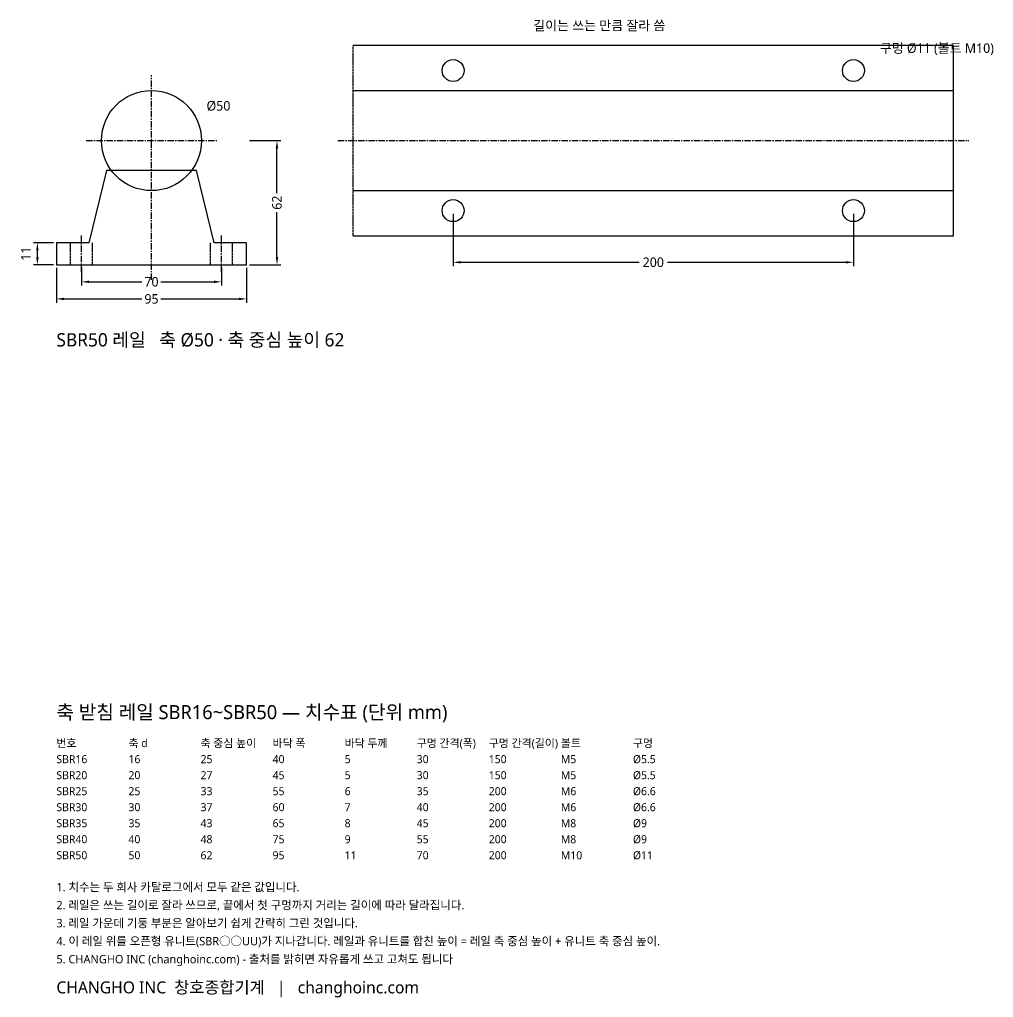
# Model space of a CAD drawing. Header units: millimetres. Extents: x -18 to 874, y -883 to 56.
# Drawn here: x -18.4 to 468.1, y -883 to -394.5 of the extents above; entities that cross this region are included whole.
import ezdxf

# ---------------------------------------------------------------- set-up
doc = ezdxf.new("R2010")
doc.units = ezdxf.units.MM
doc.linetypes.add('CENTER', pattern=[5.08, 3.175, -0.635, 0.635, -0.635])
doc.linetypes.add('DASHED', pattern=[1.524, 1.27, -0.254])
for name, color, linetype in [('문자', 7, 'CONTINUOUS'), ('숨은선', 3, 'DASHED'), ('외형선', 7, 'CONTINUOUS'), ('중심선', 1, 'CENTER'), ('치수', 4, 'CONTINUOUS')]:
    doc.layers.add(name, color=color, linetype=linetype)
doc.styles.add('CH_KOR', font='malgun.ttf')
doc.dimstyles.new('CH_DIM', dxfattribs={"dimtxt": 2.5, "dimasz": 2, "dimexe": 1, "dimexo": 0.8, "dimgap": 0.8, "dimtad": 1, "dimdec": 1, "dimdsep": 46, "dimtxsty": 'CH_KOR', "dimcen": 2.5, "dimclrd": 4, "dimclre": 4, "dimclrt": 4, "dimazin": 3, "dimtfac": 1, "dimtmove": 0, "dimatfit": 3})

# ---------------------------------------------------------------- blocks, each defined once
blk = doc.blocks.new('_CLOSEDFILLED')
at = {"color": 0, "linetype": 'BYBLOCK'}
blk.add_solid([(-1, 0.16), (0, 0), (-1, -0.16)], dxfattribs=at)
blk = doc.blocks.new('*D31')
at = {"color": 4}
for p, q in [((-47.5, -1.52), (-47.5, -19)), ((47.5, -1.52), (47.5, -19)), ((-43.7, -17.1), (-4.75, -17.1)), ((4.75, -17.1), (43.7, -17.1))]:
    blk.add_line(p, q, dxfattribs=at)
at = {"layer": 'Defpoints'}
for p in [(-47.5, 0), (47.5, 0), (-47.5, -17.1)]:
    blk.add_point(p, dxfattribs=at)
at = {"layer": '치수', "color": 4, "xscale": 3.8, "yscale": 3.8, "rotation": 180}
blk.add_blockref('_CLOSEDFILLED', (-47.5, -17.1), dxfattribs=at)
at = {"layer": '치수', "color": 4, "xscale": 3.8, "yscale": 3.8}
blk.add_blockref('_CLOSEDFILLED', (47.5, -17.1), dxfattribs=at)
at = {"layer": '치수', "color": 4, "insert": (0, -17.1), "char_height": 4.75, "attachment_point": 5, "style": 'CH_KOR'}
blk.add_mtext('95', dxfattribs=at)
blk = doc.blocks.new('*D32')
at = {"color": 4}
for p, q in [((-35, -1.52), (-35, -10.45)), ((35, -1.52), (35, -10.45)), ((-31.2, -8.55), (-4.75, -8.55)), ((4.75, -8.55), (31.2, -8.55))]:
    blk.add_line(p, q, dxfattribs=at)
at = {"layer": 'Defpoints'}
for p in [(-35, 0), (35, 0), (-35, -8.55)]:
    blk.add_point(p, dxfattribs=at)
at = {"layer": '치수', "color": 4, "xscale": 3.8, "yscale": 3.8, "rotation": 180}
blk.add_blockref('_CLOSEDFILLED', (-35, -8.55), dxfattribs=at)
at = {"layer": '치수', "color": 4, "xscale": 3.8, "yscale": 3.8}
blk.add_blockref('_CLOSEDFILLED', (35, -8.55), dxfattribs=at)
at = {"layer": '치수', "color": 4, "insert": (0, -8.55), "char_height": 4.75, "attachment_point": 5, "style": 'CH_KOR'}
blk.add_mtext('70', dxfattribs=at)
blk = doc.blocks.new('*D33')
at = {"color": 4}
for p, q in [((49.02, 62), (64.6, 62)), ((62.7, 35.75), (62.7, 58.2)), ((62.7, 3.8), (62.7, 26.25)), ((49.02, 0), (64.6, 0))]:
    blk.add_line(p, q, dxfattribs=at)
at = {"layer": 'Defpoints'}
for p in [(47.5, 62), (47.5, 0), (62.7, 0)]:
    blk.add_point(p, dxfattribs=at)
at = {"layer": '치수', "color": 4, "xscale": 3.8, "yscale": 3.8}
for p, rotation in [((62.7, 62), 90), ((62.7, 0), 270)]:
    blk.add_blockref('_CLOSEDFILLED', p, dxfattribs=dict(at, rotation=rotation))
at = {"layer": '치수', "color": 4, "insert": (62.7, 31), "char_height": 4.75, "attachment_point": 5, "rotation": 90, "style": 'CH_KOR'}
blk.add_mtext('62', dxfattribs=at)
blk = doc.blocks.new('*D34')
at = {"color": 4}
for p, q in [((-49.02, 11), (-58.9, 11)), ((-57, 3.8), (-57, 7.2)), ((-49.02, 0), (-58.9, 0))]:
    blk.add_line(p, q, dxfattribs=at)
at = {"layer": 'Defpoints'}
for p in [(-47.5, 11), (-57, 0), (-47.5, 0)]:
    blk.add_point(p, dxfattribs=at)
at = {"layer": '치수', "color": 4, "xscale": 3.8, "yscale": 3.8}
for p, rotation in [((-57, 11), 90), ((-57, 0), 270)]:
    blk.add_blockref('_CLOSEDFILLED', p, dxfattribs=dict(at, rotation=rotation))
at = {"layer": '치수', "color": 4, "insert": (-62.795, 5.5), "char_height": 4.75, "attachment_point": 5, "rotation": 90, "style": 'CH_KOR'}
blk.add_mtext('11', dxfattribs=at)
blk = doc.blocks.new('*D35')
at = {"color": 4}
for p, q in [((150.7, 25.48), (150.7, -0.7)), ((350.7, 25.48), (350.7, -0.7)), ((154.5, 1.2), (243.575, 1.2)), ((257.825, 1.2), (346.9, 1.2))]:
    blk.add_line(p, q, dxfattribs=at)
at = {"layer": 'Defpoints'}
for p in [(150.7, 27), (350.7, 27), (150.7, 1.2)]:
    blk.add_point(p, dxfattribs=at)
at = {"layer": '치수', "color": 4, "xscale": 3.8, "yscale": 3.8, "rotation": 180}
blk.add_blockref('_CLOSEDFILLED', (150.7, 1.2), dxfattribs=at)
at = {"layer": '치수', "color": 4, "xscale": 3.8, "yscale": 3.8}
blk.add_blockref('_CLOSEDFILLED', (350.7, 1.2), dxfattribs=at)
at = {"layer": '치수', "color": 4, "insert": (250.7, 1.2), "char_height": 4.75, "attachment_point": 5, "style": 'CH_KOR'}
blk.add_mtext('200', dxfattribs=at)
blk = doc.blocks.new('LIN_SBR50')
at = {"layer": '숨은선'}
for p, q in [((100.7, 14.5), (100.7, 109.5)), ((400.7, 14.5), (400.7, 109.5)), ((-40.5, 0), (-40.5, 11)), ((-29.5, 0), (-29.5, 11)), ((29.5, 0), (29.5, 11)), ((40.5, 0), (40.5, 11))]:
    blk.add_line(p, q, dxfattribs=at)
at = {"layer": '외형선'}
for p, q in [((100.7, 87), (400.7, 87)), ((100.7, 37), (400.7, 37))]:
    blk.add_line(p, q, dxfattribs=at)
blk.add_lwpolyline([(100.7, 14.5), (400.7, 14.5), (400.7, 109.5), (100.7, 109.5)], dxfattribs=at)
blk.add_lwpolyline([(-47.5, 0), (47.5, 0), (47.5, 11), (31.25, 11), (22.5, 47), (-22.5, 47), (-31.25, 11), (-47.5, 11)], close=True, dxfattribs=at)
for centre, radius in [((150.7, 97), 5.5), ((350.7, 97), 5.5), ((0, 62), 25), ((150.7, 27), 5.5), ((350.7, 27), 5.5)]:
    blk.add_circle(centre, radius, dxfattribs=at)
at = {"layer": '중심선'}
for p, q in [((0, -7.6), (0, 94.6)), ((-32.6, 62), (32.6, 62)), ((93.1, 62), (408.3, 62)), ((-35, -3.8), (-35, 14.8)), ((35, -3.8), (35, 14.8))]:
    blk.add_line(p, q, dxfattribs=at)
at = {"layer": '문자', "style": 'CH_KOR'}
for s, height, p in [('길이는 쓰는 만큼 잘라 씀', 4.75, (190.7, 117.1)), ('구멍 Ø11 (볼트 M10)', 4.75, (363.9, 105.8)), ('Ø50', 4.75, (27.5, 77)), ('SBR50 레일   축 Ø50 · 축 중심 높이 62', 6.65, (-47.5, -40.85))]:
    blk.add_text(s, height=height, dxfattribs=at).set_placement(p)
at = {"layer": '치수'}
for base, p1, p2, picture, middle in [((62.7, 0), (47.5, 0), (47.5, 62), '*D33', (62.7, 31)), ((-57, 0), (-47.5, 0), (-47.5, 11), '*D34', (-62.8, 5.5))]:
    dim = blk.add_linear_dim(base=base, p1=p1, p2=p2, angle=90, dimstyle='CH_DIM', override={"dimscale": 1.9}, dxfattribs=at)
    dim.commit()
    dim.dimension.update_dxf_attribs({"geometry": picture, "text_midpoint": middle})
for base, p1, p2, picture, middle in [((150.7, 1.2), (150.7, 27), (350.7, 27), '*D35', (250.7, 1.2)), ((-47.5, -17.1), (-47.5, 0), (47.5, 0), '*D31', (0, -17.1)), ((-35, -8.55), (-35, 0), (35, 0), '*D32', (0, -8.55))]:
    dim = blk.add_linear_dim(base=base, p1=p1, p2=p2, dimstyle='CH_DIM', override={"dimscale": 1.9}, dxfattribs=at)
    dim.commit()
    dim.dimension.update_dxf_attribs({"geometry": picture, "text_midpoint": middle})

msp = doc.modelspace()

# ---------------------------------------------------------------- block references
msp.add_blockref('LIN_SBR50', (47.5, -517))

# ---------------------------------------------------------------- texts
at = {"layer": '문자', "style": 'CH_KOR'}
for s, height, p in [('축 받침 레일 SBR16~SBR50 — 치수표 (단위 mm)', 7, (0, -744)), ('번호', 4, (0, -758)), ('축 d', 4, (36, -758)), ('축 중심 높이', 4, (72, -758)), ('바닥 폭', 4, (108, -758)), ('바닥 두께', 4, (144, -758)), ('구멍 간격(폭)', 4, (180, -758)), ('구멍 간격(길이)', 4, (216, -758)), ('볼트', 4, (252, -758)), ('구멍', 4, (288, -758)), ('SBR16', 4, (0, -766)), ('16', 4, (36, -766)), ('25', 4, (72, -766)), ('40', 4, (108, -766)), ('5', 4, (144, -766)), ('30', 4, (180, -766)), ('150', 4, (216, -766)), ('M5', 4, (252, -766)), ('Ø5.5', 4, (288, -766)), ('SBR20', 4, (0, -774)), ('20', 4, (36, -774)), ('27', 4, (72, -774)), ('45', 4, (108, -774)), ('5', 4, (144, -774)), ('30', 4, (180, -774)), ('150', 4, (216, -774)), ('M5', 4, (252, -774)), ('Ø5.5', 4, (288, -774)), ('SBR25', 4, (0, -782)), ('25', 4, (36, -782)), ('33', 4, (72, -782)), ('55', 4, (108, -782)), ('6', 4, (144, -782)), ('35', 4, (180, -782)), ('200', 4, (216, -782)), ('M6', 4, (252, -782)), ('Ø6.6', 4, (288, -782)), ('SBR30', 4, (0, -790)), ('30', 4, (36, -790)), ('37', 4, (72, -790)), ('60', 4, (108, -790)), ('7', 4, (144, -790)), ('40', 4, (180, -790)), ('200', 4, (216, -790)), ('M6', 4, (252, -790)), ('Ø6.6', 4, (288, -790)), ('SBR35', 4, (0, -798)), ('35', 4, (36, -798)), ('43', 4, (72, -798)), ('65', 4, (108, -798)), ('8', 4, (144, -798)), ('45', 4, (180, -798)), ('200', 4, (216, -798)), ('M8', 4, (252, -798)), ('Ø9', 4, (288, -798)), ('SBR40', 4, (0, -806)), ('40', 4, (36, -806)), ('48', 4, (72, -806)), ('75', 4, (108, -806)), ('9', 4, (144, -806)), ('55', 4, (180, -806)), ('200', 4, (216, -806)), ('M8', 4, (252, -806)), ('Ø9', 4, (288, -806)), ('SBR50', 4, (0, -814)), ('50', 4, (36, -814)), ('62', 4, (72, -814)), ('95', 4, (108, -814)), ('11', 4, (144, -814)), ('70', 4, (180, -814)), ('200', 4, (216, -814)), ('M10', 4, (252, -814)), ('Ø11', 4, (288, -814)), ('1. 치수는 두 회사 카탈로그에서 모두 같은 값입니다.', 4.2, (0, -830)), ('2. 레일은 쓰는 길이로 잘라 쓰므로, 끝에서 첫 구멍까지 거리는 길이에 따라 달라집니다.', 4.2, (0, -839)), ('3. 레일 가운데 기둥 부분은 알아보기 쉽게 간략히 그린 것입니다.', 4.2, (0, -848)), ('4. 이 레일 위를 오픈형 유니트(SBR○○UU)가 지나갑니다. 레일과 유니트를 합친 높이 = 레일 축 중심 높이 + 유니트 축 중심 높이.', 4.2, (0, -857)), ('5. CHANGHO INC (changhoinc.com) - 출처를 밝히면 자유롭게 쓰고 고쳐도 됩니다', 4.2, (0, -866)), ('CHANGHO INC  창호종합기계   |   changhoinc.com', 6, (0, -881))]:
    msp.add_text(s, height=height, dxfattribs=at).set_placement(p)

doc.saveas('drawing.dxf')
